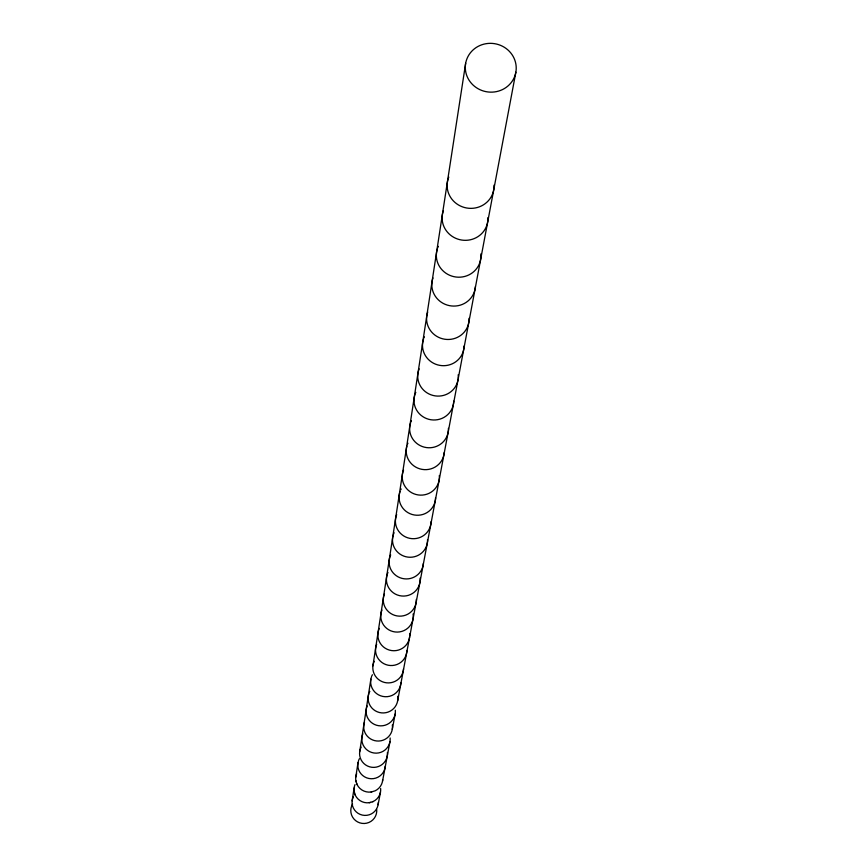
<?xml version="1.0" encoding="UTF-8"?>
<svg xmlns="http://www.w3.org/2000/svg" width="867" height="867" viewBox="0 0 867 867"><rect width="100%" height="100%" fill="white"/><g stroke="black" fill="none" stroke-linecap="round" stroke-linejoin="round"><path stroke-width="1.3" d="M352.143 800.805L354.115 787.973M355.795 777.092L357.995 762.754M359.675 751.884L370.859 679.154M372.908 665.867L465.655 63.269M378.11 804.728L380.505 791.95M382.542 781.124L389.977 741.621M392.274 729.364L395.168 713.985M397.628 700.894L515.865 72.178A25.49 24.374 9.7 0 0 481.879 44.748A25.49 24.374 9.7 0 0 474.531 86.321A25.49 24.374 9.7 0 0 515.865 72.178M354.993 784.635A13.352 13.189 9.7 0 0 354.148 791.408L355.372 795.364A13.352 13.189 9.7 0 0 369.234 802.701L373.222 801.498A13.352 13.189 9.7 0 0 380.656 788.515M372.593 801.791L373.222 801.498M356.673 773.711A13.536 13.363 9.7 0 0 355.828 780.571L357.063 784.581A13.536 13.363 9.7 0 0 371.119 792.015L375.162 790.802A13.536 13.363 9.7 0 0 382.715 779.736M370.61 802.441L369.234 802.701M371.119 792.015L371.813 791.896M357.063 784.581L356.51 783.291M355.372 795.364L354.82 794.096M356.099 781.947L355.828 780.571M354.419 792.774L354.148 791.408M494.049 185.115A23.507 22.596 9.7 0 1 466.63 207.993A23.507 22.596 9.7 0 1 448.781 177.074M439.32 475.506A18.608 18.131 9.7 0 1 418.111 494.927A18.608 18.131 9.7 0 1 403.545 470.098M444.218 452.498A19.041 18.532 9.7 0 1 421.98 469.361A19.041 18.532 9.7 0 1 406.926 445.876M407.566 444.056A19.041 18.532 9.7 0 1 407.956 443.167M423.378 563.366A17.177 16.798 9.7 0 1 401.995 578.376A17.177 16.798 9.7 0 1 390.681 554.934M427.539 539.588A17.546 17.145 9.7 0 1 407.923 557.123A17.546 17.145 9.7 0 1 393.152 535.275M393.423 534.43A17.546 17.145 9.7 0 1 394.106 532.761M458.144 378.901A20.299 19.681 9.7 0 1 432.991 395.439A20.299 19.681 9.7 0 1 419.173 368.876M458.199 374.782A20.299 19.681 9.7 0 1 458.242 377.871M464.083 345.987A20.819 20.158 9.7 0 1 439.742 365.365A20.819 20.158 9.7 0 1 423.584 338.802M423.963 337.816A20.819 20.158 9.7 0 1 424.397 336.851M448.412 428.32A19.421 18.879 9.7 0 1 426.228 447.545A19.421 18.879 9.7 0 1 410.665 422.608M411.023 421.687A19.421 18.879 9.7 0 1 411.424 420.777M453.723 401.107A19.898 19.312 9.7 0 1 430.986 419.769A19.898 19.312 9.7 0 1 414.729 395.211M415.044 394.247A19.898 19.312 9.7 0 1 415.813 392.372M431.083 521.652A17.86 17.438 9.7 0 1 409.723 538.342A17.86 17.438 9.7 0 1 396.674 514.63M435.559 497.831A18.261 17.806 9.7 0 1 414.188 514.965A18.261 17.806 9.7 0 1 400.045 491.524M400.749 489.801A18.261 17.806 9.7 0 1 401.172 488.966M480.849 253.912A22.336 21.534 9.7 0 1 456.02 277.028A22.336 21.534 9.7 0 1 437.521 248.461M437.922 247.409A22.336 21.534 9.7 0 1 438.388 246.38M487.958 217.574A22.965 22.108 9.7 0 1 461.764 240.061A22.965 22.108 9.7 0 1 443.319 210.811M469.058 318.297A21.274 20.57 9.7 0 1 444.771 339.235A21.274 20.57 9.7 0 1 427.713 312.044M475.398 286.576A21.838 21.09 9.7 0 1 449.377 305.628A21.838 21.09 9.7 0 1 432.969 277.939M416.301 599.455A16.538 16.202 9.7 0 1 396.945 615.906A16.538 16.202 9.7 0 1 384.449 593.797M420.083 578.181A16.885 16.527 9.7 0 1 401.692 595.997A16.885 16.527 9.7 0 1 387.05 574.908M387.311 574.084A16.885 16.527 9.7 0 1 387.972 572.48M409.614 637.05A15.953 15.649 9.7 0 1 389.413 650.109A15.953 15.649 9.7 0 1 379.323 628.391M409.657 633.777A15.953 15.649 9.7 0 1 409.69 636.226M413.115 613.966A16.267 15.942 9.7 0 1 395.07 631.956A16.267 15.942 9.7 0 1 381.935 610.075M403.545 668.891A15.4 15.129 9.7 0 1 384.363 682.416A15.4 15.129 9.7 0 1 374.241 661.315M406.894 650.456A15.693 15.411 9.7 0 1 388.113 665.217A15.693 15.411 9.7 0 1 376.657 644.279M385.273 766.157A13.764 13.579 9.7 0 1 368.811 778.468A13.764 13.579 9.7 0 1 358.537 760.695M358.786 760.023A13.764 13.579 9.7 0 1 359.393 758.744M387.408 752.469A13.959 13.764 9.7 0 1 371.835 767.284A13.959 13.764 9.7 0 1 360.325 749.088M360.585 748.416A13.959 13.764 9.7 0 1 361.203 747.105M390.128 737.98A14.197 13.991 9.7 0 1 373.905 752.989A14.197 13.991 9.7 0 1 362.829 733.85M397.704 696.309A14.891 14.641 9.7 0 1 381.567 712.88A14.891 14.641 9.7 0 1 368.898 693.47M369.483 692.05A14.891 14.641 9.7 0 1 369.83 691.367M400.912 682.914A15.162 14.902 9.7 0 1 382.791 696.418A15.162 14.902 9.7 0 1 371.455 676.899M371.737 676.162A15.162 14.902 9.7 0 1 372.409 674.754M392.35 724.931A14.403 14.186 9.7 0 1 376.733 740.982A14.403 14.186 9.7 0 1 364.476 722.178M395.33 710.214A14.663 14.436 9.7 0 1 378.586 725.701A14.663 14.436 9.7 0 1 367.131 705.955M378.305 802.56A13.135 12.983 9.7 0 1 362.298 815.088A13.135 12.983 9.7 0 1 353.27 796.903M376.701 809.42A12.994 12.853 9.7 0 1 361.994 823.368A12.994 12.853 9.7 0 1 351.677 805.909M351.937 805.291A12.994 12.853 9.7 0 1 352.566 804.099"/></g></svg>
